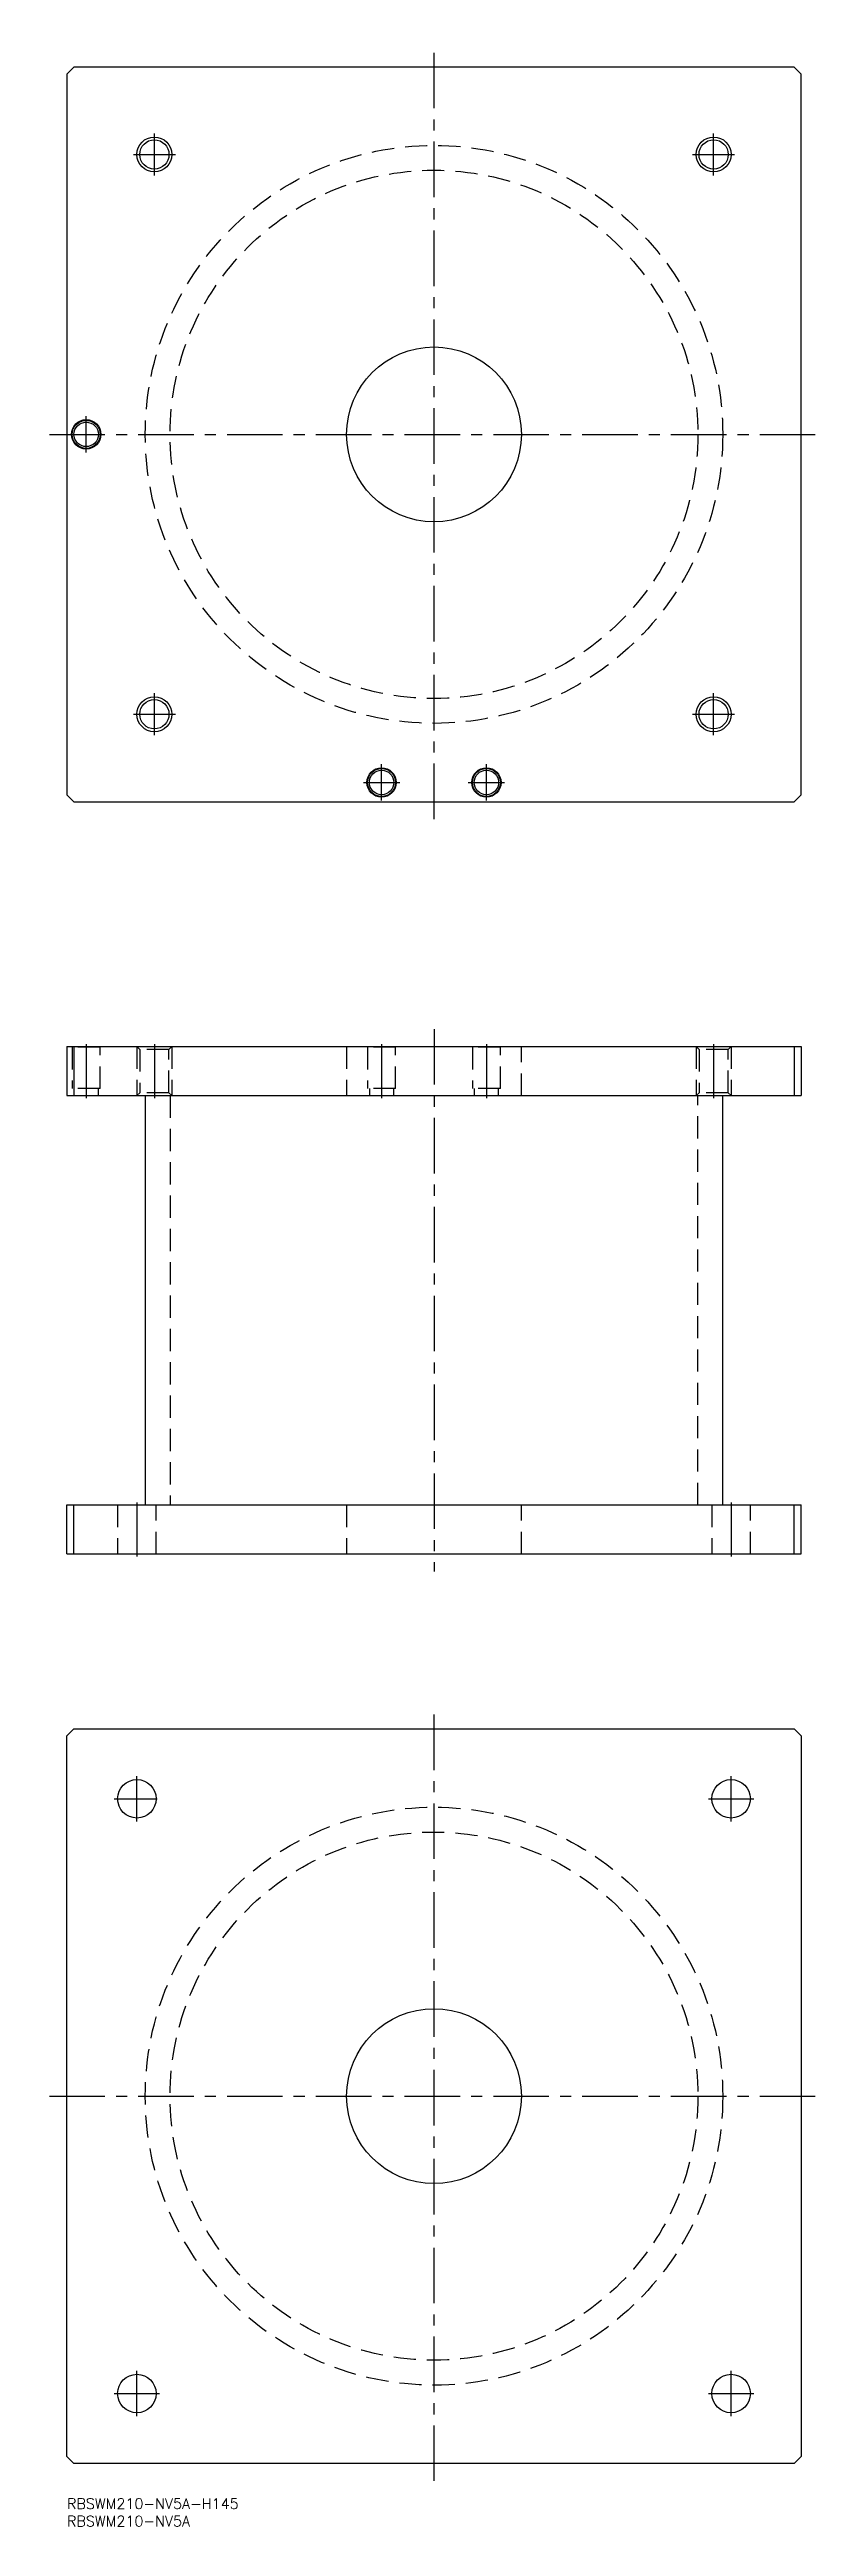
# Model space of a CAD drawing. Extents: x -5 to 215, y -8 to 700.
import ezdxf

# ---------------------------------------------------------------- set-up
doc = ezdxf.new("R2010")
doc.units = 0
doc.header["$LTSCALE"] = 0.5
doc.linetypes.add('CENTER', pattern=[50.8, 31.75, -6.35, 6.35, -6.35])
doc.linetypes.add('DASHED', pattern=[19.05, 12.7, -6.35])
for name, color, linetype in [('MSM_CENTER', 1, 'CENTER'), ('MSM_CONTINUOUS', 7, 'CONTINUOUS'), ('MSM_DASHED', 4, 'DASHED'), ('MSM_NARROW', 5, 'CONTINUOUS'), ('MSM_PART_NUMBER', 7, 'CONTINUOUS')]:
    doc.layers.add(name, color=color, linetype=linetype)
doc.styles.get("Standard").update_dxf_attribs({"font": 'txt.shx', "height": 3, "bigfont": 'bigfont.shx'})

msp = doc.modelspace()

# ---------------------------------------------------------------- linework, layer by layer
at = {"layer": 'MSM_CENTER'}
for p, q in [((105, 480), (105, 700)), ((25, 664), (25, 676)), ((185, 664), (185, 676)), ((19, 670), (31, 670)), ((179, 670), (191, 670)), ((5.5, 584.8), (5.5, 595.2)), ((-5, 590), (215, 590)), ((19, 510), (31, 510)), ((25, 504), (25, 516)), ((179, 510), (191, 510)), ((185, 504), (185, 516)), ((90, 485.3), (90, 495.7)), ((120, 485.3), (120, 495.7)), ((84.8, 490.5), (95.2, 490.5)), ((114.8, 490.5), (125.2, 490.5)), ((105, 420), (105, 265)), ((5.5, 415.7), (5.5, 400.3)), ((25, 415.7), (25, 400.3)), ((90, 415.7), (90, 400.3)), ((120, 415.7), (120, 400.3)), ((185, 415.7), (185, 400.3)), ((20, 284.7), (20, 269.3)), ((190, 284.7), (190, 269.3)), ((105, 5), (105, 225)), ((20, 193.5), (20, 206.5)), ((190, 193.5), (190, 206.5)), ((13.5, 200), (25.775, 200)), ((183.5, 200), (196.5, 200)), ((-5, 115), (215, 115)), ((20, 23.5), (20, 36.5)), ((190, 23.5), (190, 36.5)), ((13.5, 30), (26.5, 30)), ((183.5, 30), (196.5, 30))]:
    msp.add_line(p, q, dxfattribs=at)
at = {"layer": 'MSM_CONTINUOUS'}
for p, q in [((2, 695), (0, 693)), ((208, 695), (2, 695)), ((210, 693), (208, 695)), ((0, 693), (0, 487)), ((210, 487), (210, 693)), ((0, 487), (2, 485)), ((2, 485), (208, 485)), ((208, 485), (210, 487)), ((0, 415), (210, 415)), ((0, 415), (0, 401)), ((2, 415), (2, 401)), ((208, 415), (208, 401)), ((210, 415), (210, 401)), ((0, 401), (210, 401)), ((22.4, 401), (22.4, 284)), ((187.6, 284), (187.6, 401)), ((0, 270), (0, 284)), ((0, 284), (210, 284)), ((2, 270), (2, 284)), ((208, 270), (208, 284)), ((210, 270), (210, 284)), ((0, 270), (210, 270)), ((0, 218), (2, 220)), ((2, 220), (208, 220)), ((208, 220), (210, 218)), ((0, 12), (0, 218)), ((210, 218), (210, 12)), ((2, 10), (0, 12)), ((208, 10), (2, 10)), ((210, 12), (208, 10))]:
    msp.add_line(p, q, dxfattribs=at)
for centre, radius in [((25, 670), 4.188), ((185, 670), 4.188), ((105, 590), 25), ((5.5, 590), 4.2), ((5.5, 590), 4), ((5.5, 590), 3.5), ((25, 510), 4.188), ((185, 510), 4.188), ((90, 490.5), 4.2), ((90, 490.5), 4), ((90, 490.5), 3.5), ((120, 490.5), 4.2), ((120, 490.5), 4), ((120, 490.5), 3.5), ((20, 200), 5.5), ((190, 200), 5.5), ((105, 115), 25), ((20, 30), 5.5), ((190, 30), 5.5)]:
    msp.add_circle(centre, radius, dxfattribs=at)
at = {"layer": 'MSM_DASHED'}
for p, q in [((1.3, 415), (1.5, 414.8)), ((1.5, 414.8), (1.5, 403)), ((9.5, 414.8), (1.5, 414.8)), ((9.5, 414.8), (9.7, 415)), ((9.5, 403), (9.5, 414.8)), ((20, 415), (20.812, 414.188)), ((20, 415), (20, 401)), ((20.812, 414.188), (20.812, 401.812)), ((29.188, 414.188), (20.812, 414.188)), ((29.188, 414.188), (30, 415)), ((29.188, 401.812), (29.188, 414.188)), ((30, 415), (30, 401)), ((80, 415), (80, 401)), ((85.8, 415), (86, 414.8)), ((86, 414.8), (86, 403)), ((94, 414.8), (86, 414.8)), ((94, 414.8), (94.2, 415)), ((94, 403), (94, 414.8)), ((115.8, 415), (116, 414.8)), ((116, 414.8), (116, 403)), ((124, 414.8), (116, 414.8)), ((124, 414.8), (124.2, 415)), ((124, 403), (124, 414.8)), ((130, 401), (130, 415)), ((180, 415), (180.812, 414.188)), ((180, 415), (180, 401)), ((180.812, 414.188), (180.812, 401.812)), ((189.188, 414.188), (180.812, 414.188)), ((189.188, 414.188), (190, 415)), ((189.188, 401.812), (189.188, 414.188)), ((190, 415), (190, 401)), ((9.5, 403), (1.5, 403)), ((9, 401), (9, 403)), ((20.812, 401.812), (20, 401)), ((29.188, 401.812), (20.812, 401.812)), ((30, 401), (29.188, 401.812)), ((29.5, 401), (29.5, 284)), ((94, 403), (86, 403)), ((86.5, 403), (86.5, 401)), ((93.5, 401), (93.5, 403)), ((124, 403), (116, 403)), ((116.5, 403), (116.5, 401)), ((123.5, 401), (123.5, 403)), ((180.812, 401.812), (180, 401)), ((180.5, 284), (180.5, 401)), ((189.188, 401.812), (180.812, 401.812)), ((190, 401), (189.188, 401.812)), ((14.5, 284), (14.5, 270)), ((25.5, 270), (25.5, 284)), ((80, 284), (80, 270)), ((130, 270), (130, 284)), ((184.5, 284), (184.5, 270)), ((195.5, 270), (195.5, 284))]:
    msp.add_line(p, q, dxfattribs=at)
for centre, radius in [((105, 590), 82.6), ((105, 590), 75.5), ((105, 115), 82.6), ((105, 115), 75.5)]:
    msp.add_circle(centre, radius, dxfattribs=at)
at = {"layer": 'MSM_NARROW'}
for centre in [(25, 670), (185, 670), (25, 510), (185, 510)]:
    msp.add_circle(centre, 5, dxfattribs=at)

# ---------------------------------------------------------------- texts
at = {"layer": 'MSM_PART_NUMBER'}
for s, p in [('RBSWM210-NV5A-H145', (0, -3)), ('RBSWM210-NV5A', (0, -8))]:
    msp.add_text(s, height=3, dxfattribs=at).set_placement(p)

doc.saveas('drawing.dxf')
